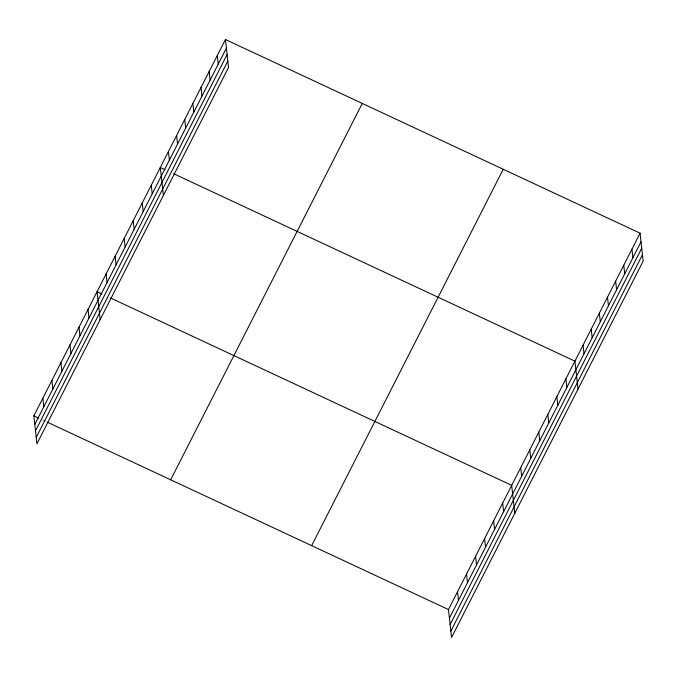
<?xml version="1.0" encoding="UTF-8"?>
<svg xmlns="http://www.w3.org/2000/svg" width="677" height="677" viewBox="0 0 677 677"><rect width="100%" height="100%" fill="white"/><g stroke="black" fill="none" stroke-linecap="round" stroke-linejoin="round"><path stroke-width="0.51" stroke-dasharray="3.38 2.54" d="M42.406 419.875L46.205 421.653"/><path stroke-width="1.02" d="M225.441 39.52L228.53 67.446L36.93 443.816L33.85 415.881L225.441 39.52L640.07 233.184L643.15 261.119L451.559 637.48L448.47 609.554L640.07 233.184M34.798 424.487L226.389 48.126M35.5 430.868L227.1 54.507M36.228 437.435L227.819 61.074M170.672 479.798L362.271 103.429M311.648 545.645L503.239 169.275M449.426 618.152L641.017 241.791M450.129 624.532L641.72 248.171M450.857 631.099L642.448 254.738M165.053 169.707L160.305 167.481L163.385 195.416M173.6 173.701L574.925 361.154L578.006 389.08M101.829 293.903L97.073 291.685L100.162 319.612M110.376 297.897L511.702 485.35L514.782 513.276M33.85 415.881L38.597 418.107M47.153 422.101L448.47 609.554M631.92 249.178L632.877 257.785M623.779 265.181L624.727 273.779M615.638 281.175L616.586 289.781M607.497 297.169L608.445 305.776M599.357 313.163L600.304 321.77M591.207 329.157L592.163 337.764M583.066 345.152L584.014 353.758M565.896 378.892L566.844 387.498M556.858 396.637L557.814 405.244M547.828 414.383L548.776 422.981M538.799 432.121L539.747 440.727M529.761 449.866L530.717 458.473M520.731 467.604L521.679 476.21M502.664 503.096L503.62 511.702M493.635 520.833L494.582 529.439M484.605 538.579L485.553 547.185M475.567 556.325L476.523 564.923M466.538 574.062L467.485 582.669M457.508 591.808L458.456 600.414M217.3 55.514L218.248 64.12M209.159 71.517L210.107 80.114M201.018 87.511L201.966 96.117M192.869 103.505L193.825 112.111M184.728 119.499L185.676 128.105M176.587 135.493L177.535 144.099M168.446 151.487L169.394 160.094M151.267 185.227L152.215 193.834M142.238 202.973L143.185 211.579M133.208 220.71L134.156 229.317M124.17 238.456L125.127 247.063M115.141 256.202L116.089 264.809M106.111 273.94L107.059 282.546M88.044 309.431L88.992 318.029M79.014 327.169L79.962 335.775M69.976 344.915L70.933 353.521M60.947 362.66L61.895 371.258M51.917 380.398L52.865 389.004M42.879 398.144L43.836 406.75"/></g></svg>
